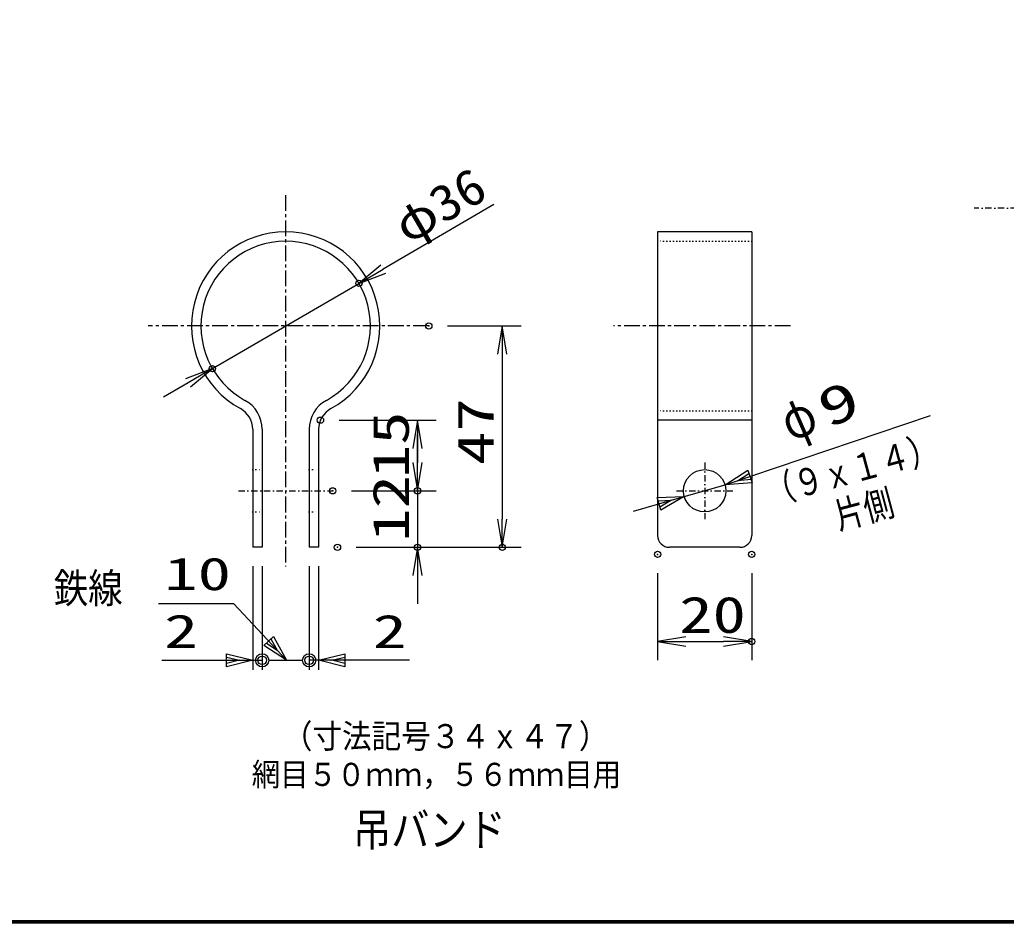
# Model space of a CAD drawing. Units: millimetres, scale not verified. Extents: x -4425 to 4425, y -3150 to 3150.
# Drawn here: x -2471 to -899, y -2925 to -1486 of the extents above; entities that cross this region are included whole.
import ezdxf
from ezdxf.enums import TextEntityAlignment as Align

# ---------------------------------------------------------------- set-up
doc = ezdxf.new("R2010")
doc.units = ezdxf.units.MM
doc.header["$LTSCALE"] = 20
doc.header["$PDMODE"] = 32
doc.header["$PDSIZE"] = 10
for name, pattern in [('USER1', [2, 1.25, -0.25, 0.25, -0.25]), ('USER2', [0.26, 0.01, -0.25]), ('USER3', [1.01, 0.5, -0.25, 0.01, -0.25])]:
    doc.linetypes.add(name, pattern=pattern)
for name, color, linetype, lineweight in [('0-0_1', 7, 'Continuous', 25), ('0-1_EXTCNT-L', 1, 'Continuous', 25), ('0-2_0', 7, 'Continuous', 25), ('0-5_WAKU', 7, 'Continuous', 25)]:
    doc.layers.add(name, color=color, linetype=linetype, lineweight=lineweight)
doc.layers.add('0-3_DEFPOINTS', color=7, linetype='Continuous')
doc.styles.add('ＭＳ ゴシック', font='')
doc.styles.get('ＭＳ ゴシック').set_extended_font_data('MS Gothic')

# ---------------------------------------------------------------- blocks, each defined once
blk = doc.blocks.new('DARROWS')
at = {"layer": '0-2_0', "color": 2}
blk.add_line((0, 0), (-19.982, 0), dxfattribs=at)
blk.add_lwpolyline([(-20, -3.333), (0, 0), (-20, 3.333)], dxfattribs=at)

msp = doc.modelspace()

# ---------------------------------------------------------------- linework, layer by layer
at = {"layer": '0-0_1', "color": 4, "linetype": 'USER1'}
for p, q in [((-2046.89, -1765.65), (-2046.89, -2356.98)), ((-1818.89, -1973.84), (-2265.89, -1973.84)), ((-1242.89, -1973.84), (-1524.89, -1973.84))]:
    msp.add_line(p, q, dxfattribs=at)
at = {"layer": '0-0_1', "color": 4, "linetype": 'USER3'}
for p, q in [((-781.17, -1786.26), (-950.02, -1786.26)), ((-1379.39, -2191.34), (-1379.39, -2281.34)), ((-2121.89, -2236.34), (-1971.89, -2236.34)), ((-1424.39, -2236.34), (-1334.39, -2236.34))]:
    msp.add_line(p, q, dxfattribs=at)
at = {"layer": '0-0_1'}
for p, q in [((-1454.39, -1823.84), (-1454.39, -2307.59)), ((-1304.39, -1823.84), (-1454.39, -1823.84)), ((-1304.39, -1823.84), (-1304.39, -2307.59)), ((-1304.39, -2123.84), (-1454.39, -2123.84)), ((-2099.39, -2138.33), (-2099.39, -2326.34)), ((-2084.39, -2138.33), (-2084.39, -2326.34)), ((-2009.39, -2138.33), (-2009.39, -2326.34)), ((-1994.39, -2138.33), (-1994.39, -2326.34)), ((-2084.39, -2326.34), (-2099.39, -2326.34)), ((-1994.39, -2326.34), (-2009.39, -2326.34)), ((-1323.14, -2326.34), (-1435.64, -2326.34))]:
    msp.add_line(p, q, dxfattribs=at)
at = {"layer": '0-0_1', "linetype": 'USER2'}
for p, q in [((-1304.39, -1838.84), (-1454.39, -1838.84)), ((-1304.39, -2108.84), (-1454.39, -2108.84)), ((-2099.39, -2202.59), (-2084.39, -2202.59)), ((-2009.39, -2202.59), (-1994.39, -2202.59)), ((-2099.39, -2270.09), (-2084.39, -2270.09)), ((-2009.39, -2270.09), (-1994.39, -2270.09))]:
    msp.add_line(p, q, dxfattribs=at)
at = {"layer": '0-0_1', "color": 4}
for p, q in [((-1346.94, -2227.07), (-1019.39, -2116.34)), ((-1411.84, -2245.61), (-1346.94, -2227.07))]:
    msp.add_line(p, q, dxfattribs=at)
at = {"layer": '0-0_1', "color": 1}
for p, q in [((-2099.39, -2356.34), (-2099.39, -2521.34)), ((-2084.39, -2356.34), (-2084.39, -2521.34)), ((-2009.39, -2356.34), (-2009.39, -2521.34)), ((-1994.39, -2356.34), (-1994.39, -2521.34))]:
    msp.add_line(p, q, dxfattribs=at)
at = {"layer": '0-0_1', "color": 2}
for p, q in [((-2099.39, -2506.34), (-2084.39, -2506.34)), ((-2073.89, -2506.34), (-2019.89, -2506.34)), ((-1994.39, -2506.34), (-2009.39, -2506.34))]:
    msp.add_line(p, q, dxfattribs=at)
at = {"layer": '0-0_1', "color": 4}
msp.add_lwpolyline([(-1303.78, -2223.57), (-1346.94, -2227.07), (-1310.51, -2203.67)], close=True, dxfattribs=at)
for points in [[(-1305.47, -2218.59), (-1327.04, -2220.34), (-1308.83, -2208.64)], [(-1492.61, -2268.69), (-1411.84, -2245.61), (-1449.34, -2267.25), (-1455.11, -2247.05), (-1411.84, -2245.61)], [(-1453.66, -2252.1), (-1432.03, -2251.38), (-1450.78, -2262.2)]]:
    msp.add_lwpolyline(points, dxfattribs=at)
at = {"layer": '0-0_1', "color": 2}
for points in [[(-2045.56, -2506.34), (-2129.39, -2416.34), (-2249.39, -2416.34)], [(-2070.34, -2472.03), (-2059.87, -2490.97), (-2078.03, -2479.18)], [(-2244.32, -2506.34), (-2099.39, -2506.34), (-2141.39, -2516.84), (-2141.39, -2495.84), (-2099.39, -2506.34)], [(-1849.45, -2506.34), (-1994.39, -2506.34), (-1952.39, -2495.84), (-1952.39, -2516.84), (-1994.39, -2506.34)], [(-2141.39, -2501.09), (-2120.39, -2506.34), (-2141.39, -2511.59)], [(-1952.39, -2511.59), (-1973.39, -2506.34), (-1952.39, -2501.09)]]:
    msp.add_lwpolyline(points, dxfattribs=at)
msp.add_lwpolyline([(-2066.5, -2468.45), (-2045.56, -2506.34), (-2081.87, -2482.76)], close=True, dxfattribs=at)
at = {"layer": '0-0_1'}
msp.add_circle((-1379.39, -2236.34), 33.75, dxfattribs=at)
at = {"layer": '0-0_1', "color": 2}
for centre, radius in [((-2084.39, -2506.34), 10.5), ((-2009.39, -2506.34), 10.5), ((-2084.39, -2506.34), 6.83), ((-2009.39, -2506.34), 6.83)]:
    msp.add_circle(centre, radius, dxfattribs=at)
at = {"layer": '0-0_1'}
for centre, radius, start, end in [((-2046.89, -1973.84), 150, 298.68539, 241.31458), ((-2046.89, -1973.84), 135, 298.68539, 241.31458), ((-2136.89, -2138.33), 37.5, 0, 61.31461), ((-2136.89, -2138.33), 52.5, 0, 61.31458), ((-1956.89, -2138.33), 52.5, 118.68541, 180), ((-1956.89, -2138.33), 37.5, 118.6854, 180), ((-1435.64, -2307.59), 18.75, 180, 270), ((-1323.14, -2307.59), 18.75, 270, 0)]:
    msp.add_arc(centre, radius, start, end, dxfattribs=at)
at = {"layer": '0-1_EXTCNT-L', "color": 2}
for p, q in [((-1715.08, -1780.56), (-1891.35, -1883.24)), ((-2163.54, -2041.79), (-1930.23, -1905.89)), ((-1701.89, -2018.84), (-1701.89, -2281.34)), ((-2202.42, -2064.44), (-2241.31, -2087.09)), ((-1836.89, -2191.34), (-1836.89, -2146.34)), ((-1836.89, -2168.84), (-1836.89, -2191.34)), ((-1836.89, -2236.34), (-1836.89, -2326.34)), ((-1836.89, -2371.34), (-1836.89, -2416.34)), ((-1409.39, -2476.34), (-1349.39, -2476.34))]:
    msp.add_line(p, q, dxfattribs=at)
at = {"layer": '0-1_EXTCNT-L'}
for p, q in [((-1788.89, -1973.84), (-1671.89, -1973.84)), ((-1961.48, -2123.84), (-1806.89, -2123.84)), ((-1941.89, -2236.34), (-1806.89, -2236.34)), ((-1941.89, -2236.34), (-1806.89, -2236.34)), ((-1934.39, -2326.34), (-1671.89, -2326.34)), ((-1934.39, -2326.34), (-1806.89, -2326.34)), ((-1454.39, -2367.59), (-1454.39, -2506.34)), ((-1304.39, -2367.59), (-1304.39, -2506.34))]:
    msp.add_line(p, q, dxfattribs=at)
at = {"layer": '0-3_DEFPOINTS'}
for p in [(-1930.23, -1905.89), (-1818.89, -1973.84), (-2163.54, -2041.79), (-1991.48, -2123.84), (-1971.89, -2236.34), (-1836.89, -2236.34), (-1964.39, -2326.34), (-1836.89, -2326.34), (-1701.89, -2326.34), (-1454.39, -2337.59), (-1304.39, -2337.59), (-1304.39, -2476.34)]:
    msp.add_point(p, dxfattribs=at)
at = {"layer": '0-5_WAKU'}
msp.add_lwpolyline([(-4049.89, 2924.86), (4200.11, 2924.86), (4200.11, -2925.14), (-4049.89, -2925.14)], close=True, dxfattribs=at)
for points in [[(4198.11, 2922.86), (4198.11, -2923.14), (-4047.89, -2923.14)], [(4196.11, 2920.86), (4196.11, -2921.14), (-4045.89, -2921.14)]]:
    msp.add_lwpolyline(points, dxfattribs=at)

# ---------------------------------------------------------------- block references
at = {"layer": '0-1_EXTCNT-L', "xscale": 2.25, "yscale": 2.25}
for p, rotation in [((-1930.23, -1905.89), 210.22093), ((-1701.89, -1973.84), 90), ((-2163.54, -2041.79), 30.22093), ((-1836.89, -2123.84), 90), ((-1836.89, -2236.34), 270), ((-1836.89, -2236.34), 270), ((-1701.89, -2326.34), 270), ((-1836.89, -2326.34), 90), ((-1454.39, -2476.34), 180)]:
    msp.add_blockref('DARROWS', p, dxfattribs=dict(at, rotation=rotation))
msp.add_blockref('DARROWS', (-1304.39, -2476.34), dxfattribs=at)

# ---------------------------------------------------------------- texts
at = {"layer": '0-0_1', "color": 4, "style": 'ＭＳ ゴシック'}
for s, height, rotation, width, p in [('9', 60.61, 23.628, 1.5, (-1174.99, -2154.02)), ('φ', 63.14, 23.628, 0.8, (-1234.15, -2176.52)), ('（９ｘ１４）', 43.3, 15, 0.8, (-1273.44, -2272.98)), ('片側', 43.3, 15, 0.8, (-1162.34, -2311.26))]:
    msp.add_text(s, height=height, rotation=rotation, dxfattribs=dict(at, width=width)).set_placement(p, align=Align.BOTTOM_LEFT)
at = {"layer": '0-0_1', "color": 3, "style": 'ＭＳ ゴシック', "width": 1.5}
for s, height, p in [('10', 51.95, (-2240.05, -2410.18)), ('2', 53.04, (-2240.57, -2502.37)), ('2', 53.04, (-1908.11, -2502.67))]:
    msp.add_text(s, height=height, dxfattribs=at).set_placement(p, align=Align.BOTTOM_LEFT)
at = {"layer": '0-0_1', "color": 4, "style": 'ＭＳ ゴシック'}
for s, height, width, p in [('鉄線', 47.36, 0.85, (-2416.33, -2429.27)), ('（寸法記号３４ｘ４７）', 38.41, 0.9, (-2051.42, -2657.82)), ('網目５０ｍｍ，５６ｍｍ目用', 36.87, 0.9, (-2100.92, -2717.52)), ('吊バンド', 52.48, 0.85, (-1939.67, -2818.03))]:
    msp.add_text(s, height=height, dxfattribs=dict(at, width=width)).set_placement(p, align=Align.BOTTOM_LEFT)
at = {"layer": '0-1_EXTCNT-L', "color": 3, "style": 'ＭＳ ゴシック'}
for s, rotation, width, p in [('φ36', 30.221, 1.1, (-1844.17, -1859.93)), ('47', 90, 1.35, (-1698.28, -2195.09)), ('15', 90, 1.35, (-1833.28, -2216.09)), ('12', 90, 1.35, (-1833.28, -2317.34))]:
    msp.add_text(s, height=57.77, rotation=rotation, dxfattribs=dict(at, width=width)).set_placement(p, align=Align.BOTTOM_LEFT)
at = {"layer": '0-1_EXTCNT-L', "color": 3, "style": 'ＭＳ ゴシック', "width": 1.35}
msp.add_text('20', height=57.77, dxfattribs=at).set_placement((-1419.89, -2479.94), align=Align.BOTTOM_LEFT)

doc.saveas('drawing.dxf')
